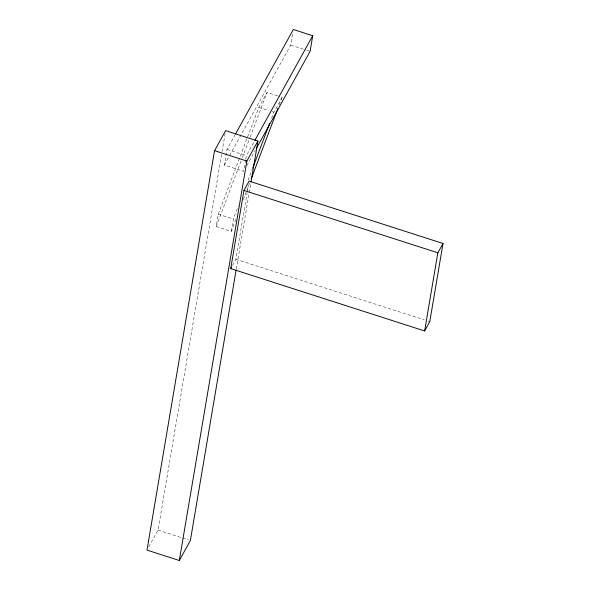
<?xml version="1.0" encoding="UTF-8"?>
<svg xmlns="http://www.w3.org/2000/svg" width="590" height="590" viewBox="0 0 590 590"><rect width="100%" height="100%" fill="white"/><g stroke="black" fill="none" stroke-linecap="round" stroke-linejoin="round"><path stroke-width="0.44" stroke-dasharray="2.95 2.21" d="M148.761 546.908L158.054 530.122L221.929 152.456M222.083 151.549L225.151 133.392M245.639 160.001L243.729 171.284L224.34 165.053L226.988 149.418L235.004 134.933M235.86 219.347L231.295 231.383L216.213 226.531L218.3 214.177L258.804 107.351L267.049 92.46L277.942 95.964M231.295 231.383L233.382 219.03L238.286 206.109M245.787 159.13L246.377 155.657L254.393 141.165M232.445 265.493L235.889 259.276L247.107 192.937M247.262 192.03L248.338 185.666M236.28 269.07L250.868 182.819M229.687 155.391L290.7 45.128L292.898 32.103M216.213 226.531L241.959 158.636M242.284 157.773L249.777 138.008M250.101 137.153L267.049 92.46M248.08 180.26L252.328 169.057M271.599 118.229L273.885 112.203L282.131 97.306L278.775 96.229M243.353 199.582L246.613 190.99M246.937 190.128L249.541 183.254M279.195 105.042L282.131 97.306M224.34 165.053L229.237 156.195M246.849 165.65L255.308 150.362M290.7 45.128L305.871 50.01M306.719 50.283L310.089 51.367M258.804 107.351L268.863 110.581M272.211 111.658L273.885 112.203M226.988 149.418L246.377 155.657M218.3 214.177L233.382 219.03M235.889 259.276L424.527 319.935M428.038 321.063L429.793 321.631M158.054 530.122L188.623 539.953"/><path stroke-width="0.89" d="M251.023 181.912L257.933 141.062L225.616 130.67L214.554 150.657L146.991 550.109L179.308 560.5L190.371 540.514L236.125 269.977M179.308 560.5L246.871 161.048L257.933 141.062M230.727 268.605L243.943 190.452L249.105 181.123L443.009 243.478L429.793 321.631L424.63 330.953L230.727 268.605L231.59 267.049M235.447 134.129L293.341 29.5L312.73 35.732L310.089 51.367L256.2 148.754M424.63 330.953L437.846 252.8L443.009 243.478M252.66 168.202L269.645 123.398M251.17 178.954L277.89 108.479M254.836 140.361L312.73 35.732M214.554 150.657L246.871 161.048M243.943 190.452L437.846 252.8"/></g></svg>
